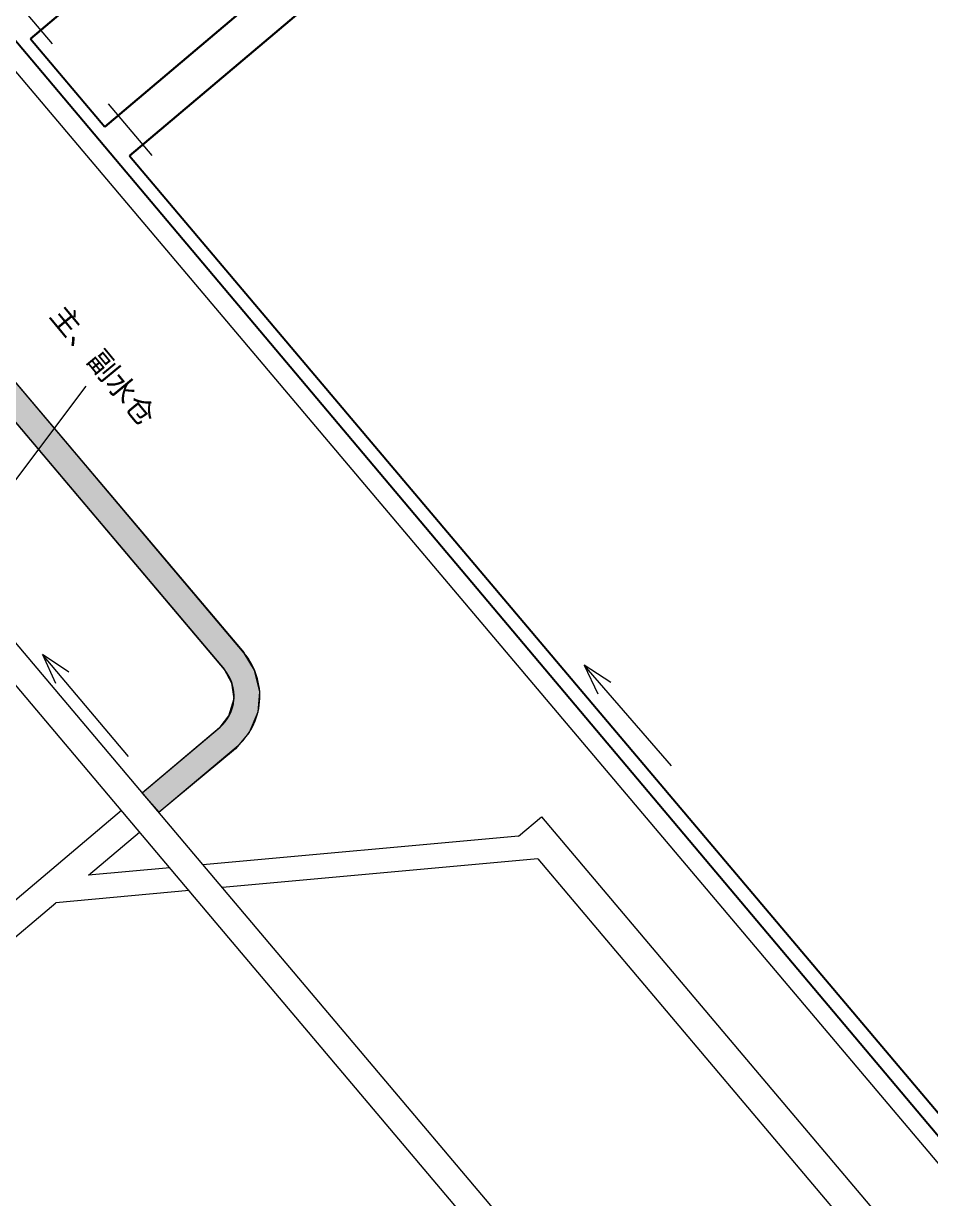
# Model space of a CAD drawing. Header units: millimetres. Extents: x 2501 to 6983, y 1724 to 12691.
# Drawn here: x 4883.4 to 5049.4, y 10428 to 10643.1 of the extents above; entities that cross this region are included whole.
import ezdxf

# ---------------------------------------------------------------- set-up
doc = ezdxf.new("R2010")
doc.units = ezdxf.units.MM
doc.linetypes.add('CONTINUES', pattern=[20, 10, 10])
for name, color, linetype in [('hyh井田开拓巷道', 7, 'Continuous'), ('JMD', 6, 'Continuous'), ('文字标注', 7, 'Continuous'), ('通风系统', 7, 'Continuous'), ('风流', 7, 'Continuous')]:
    doc.layers.add(name, color=color, linetype=linetype)
doc.styles.add('宋体', font='', dxfattribs={"height": 2})
doc.styles.get('宋体').set_extended_font_data('SimSun')
doc.linetypes.add('447', pattern='A,8,-1,[148,AAA.SHX,S=1,R=0,X=0,Y=0],-1', length=10)

# ---------------------------------------------------------------- blocks, each defined once
blk = doc.blocks.new('系统底图')
at = {"lineweight": 20, "ltscale": 0.5}
blk.add_hatch(color=3, dxfattribs=at).paths.add_polyline_path([(408441.43, 4256842.54), (408455.56, 4256854.47), (408455.56, 4256854.47), (408458.83, 4256856.45), (408462.64, 4256857.27), (408466.48, 4256856.99), (408469.95, 4256855.54), (408472.89, 4256852.97), (408562.2, 4256747.13), (408564.09, 4256744.06), (408565.07, 4256740.08), (408564.75, 4256736.36), (408563.18, 4256732.64), (408560.69, 4256729.61), (408546.71, 4256718.05), (408543.58, 4256721.58), (408557.88, 4256733.59), (408559.45, 4256735.68), (408560.43, 4256738.88), (408559.98, 4256741.65), (408558.65, 4256744.17), (408469.14, 4256850.06), (408466.8, 4256851.8), (408464.1, 4256852.58), (408461.11, 4256852.26), (408458.64, 4256850.93), (408444.47, 4256838.95)])
at = {"color": 0, "lineweight": 20}
for p, q in [((408262.21, 4257159.24, 2850.74), (408848.08, 4256465.76, -1184.43)), ((408469.23, 4256849.99, 3540.84), (408558.65, 4256744.14, 3264.72)), ((408515.9, 4256802.03, 4202.19), (408562.24, 4256747.18, 3264.72))]:
    blk.add_line(p, q, dxfattribs=at)
for p, q in [((408523.16, 4256859.6, 9797.29), (408536.76, 4256843.51, 9694.04)), ((408541.28, 4256838.16, 9659.72), (408817.26, 4256511.53, 7563.27))]:
    blk.add_line(p, q)
at = {"lineweight": 20}
for p, q in [((408557.76, 4256733.5, 3264.72), (408543.63, 4256721.57, 3264.72)), ((408557.76, 4256733.5, 3264.72), (408543.63, 4256721.57, 3264.72)), ((408560.79, 4256729.91, 3264.72), (408546.66, 4256717.98, 3264.72)), ((408560.79, 4256729.91, 3264.72), (408546.66, 4256717.98, 3264.72)), ((408539.81, 4256718.34, 3264.72), (408490.16, 4256676.39, 3264.72))]:
    blk.add_line(p, q, dxfattribs=at)
at = {"lineweight": 20, "ltscale": 0.005}
for p, q in [((408612.45, 4256713.67, 1969.05), (408616.66, 4256717.22, 2793.81)), ((408616.66, 4256717.22, 2793.81), (408838.54, 4256454.59, 3746.5)), ((408612.45, 4256713.67, 1969.05), (408554.73, 4256708.43, 1969.05)), ((408616.02, 4256709.48, 1969.05), (408558.28, 4256704.23, 1967.38)), ((408616.02, 4256709.48, 3752.77), (408833.73, 4256451.75, 3742.28)), ((408548.65, 4256707.87, 1969.05), (408533.79, 4256706.52, 1969.05)), ((408552.19, 4256703.68, 1967.21), (408527.79, 4256701.46, 1966.51))]:
    blk.add_line(p, q, dxfattribs=at)
at = {"color": 0, "lineweight": 20, "ltscale": 5}
for p, q in [((408533.79, 4256706.52, 3261.18), (408543.13, 4256714.41, 3261.18)), ((408493.47, 4256672.46, 3261.18), (408527.79, 4256701.46, 3261.18))]:
    blk.add_line(p, q, dxfattribs=at)
at = {"color": 0, "lineweight": 30}
for points, elevation in [([(408660.51, 4256975.63), (408523.16, 4256859.6)], 9831.61), ([(408674.13, 4256959.57), (408536.75, 4256843.51)], -5752.43), ([(408678.61, 4256954.19), (408541.27, 4256838.16)], -5752.43), ([(408602.21, 4256926.38), (408523.16, 4256859.6)], 9831.61)]:
    blk.add_lwpolyline(points, dxfattribs=dict(at, elevation=elevation))
at = {"color": 1, "linetype": 'CONTINUES', "lineweight": 20, "ltscale": 10, "elevation": 3261.18}
blk.add_lwpolyline([(408472.89, 4256852.97), (408562.2, 4256747.13), (408564.09, 4256744.06), (408565.07, 4256740.08), (408564.75, 4256736.36), (408563.18, 4256732.64), (408560.69, 4256729.61), (408546.71, 4256718.05), (408543.58, 4256721.58), (408557.88, 4256733.59), (408559.45, 4256735.68), (408560.43, 4256738.88), (408559.98, 4256741.65), (408558.65, 4256744.17), (408469.14, 4256850.06)], dxfattribs=at)
at = {"color": 0, "lineweight": 20}
for radius in [12.25, 12.25, 7.55, 7.55]:
    blk.add_arc((408552.88, 4256739.27, 3264.72), radius, 310.1922, 40.2131, dxfattribs=at)
at = {"layer": 'hyh井田开拓巷道', "color": 1, "linetype": '447', "lineweight": 20, "ltscale": 0.5}
for p, q in [((408519.1, 4256868.18, 19441.89), (408527.11, 4256858.7, 19441.89)), ((408537.35, 4256847.71, 19441.89), (408545.35, 4256838.23, 19441.89))]:
    blk.add_line(p, q, dxfattribs=at)
at = {"layer": 'JMD', "color": 30, "linetype": 'Continuous', "lineweight": 20}
for p, q in [((408555.36, 4256707.68, 3261.18), (408213.47, 4257112.37, 3261.18)), ((408551.54, 4256704.45, 3261.18), (408469.24, 4256801.87, 3261.18)), ((408673.48, 4256567.87, 3261.18), (408555.36, 4256707.68, 3261.18)), ((408673.48, 4256567.87, 3261.18), (408555.36, 4256707.68, 3261.18)), ((408669.66, 4256564.64, 3261.18), (408551.54, 4256704.45, 3261.18))]:
    blk.add_line(p, q, dxfattribs=at)
at = {"layer": '文字标注', "color": 7, "linetype": 'Continuous', "lineweight": 20, "ltscale": 3}
blk.add_line((408533.28, 4256796.01, 1185078.29), (408494.24, 4256744.06, 1185078.29), dxfattribs=at)
at = {"layer": '通风系统', "color": 5, "lineweight": 20}
for p, q in [((408640.51, 4256726.52), (408624.52, 4256744.95)), ((408624.52, 4256744.95), (408626.98, 4256739.69)), ((408629.37, 4256741.77), (408624.52, 4256744.95))]:
    blk.add_line(p, q, dxfattribs=at)
at = {"color": 0, "lineweight": 20, "insert": (408529.54, 4256811.32, 310.63), "char_height": 3.9, "width": 119.4882, "attachment_point": 1, "rotation": 309.6001, "style": '宋体'}
blk.add_mtext('主、副水仓', dxfattribs=at)

msp = doc.modelspace()

# ---------------------------------------------------------------- linework, layer by layer
msp.add_line((4700.9, 10854.89, -3234.06), (5216.1, 10243.23, -3234.06))
at = {"layer": '风流', "color": 5, "lineweight": 20}
for p, q in [((4902.59, 10508.96, -3234.06), (4886.88, 10527.64, -3234.06)), ((4886.88, 10527.64, -3234.06), (4889.26, 10522.35, -3234.06)), ((4891.68, 10524.38, -3234.06), (4886.88, 10527.64, -3234.06))]:
    msp.add_line(p, q, dxfattribs=at)

# ---------------------------------------------------------------- block references
at = {"color": 7, "lineweight": 20, "xscale": 1.000024299995857, "yscale": 1.000024299952201, "zscale": 1.00002429999995}
msp.add_blockref('系统底图', (-403648.42, -4246322.73, -6063.65), dxfattribs=at)

doc.saveas('drawing.dxf')
